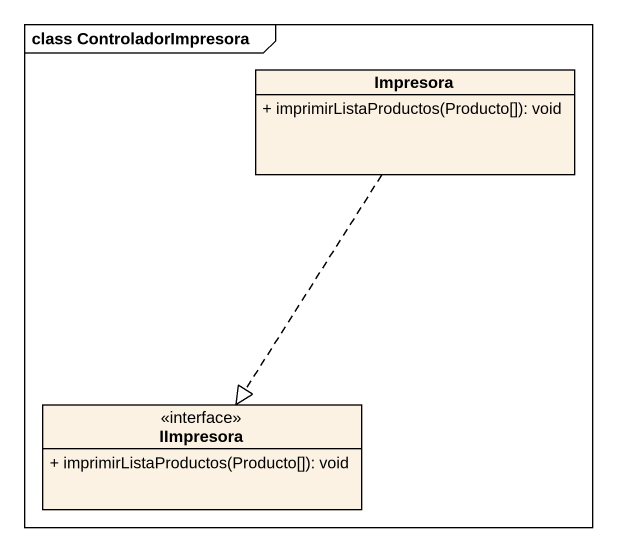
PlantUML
@startuml
mainframe class ControladorImpresora
hide circle
hide empty members
skinparam classAttributeIconSize 0
class Impresora {
  + imprimirListaProductos(Producto[]): void
}
class IImpresora <<interface>> {
  + imprimirListaProductos(Producto[]): void
}
Impresora ..|> IImpresora
@enduml
